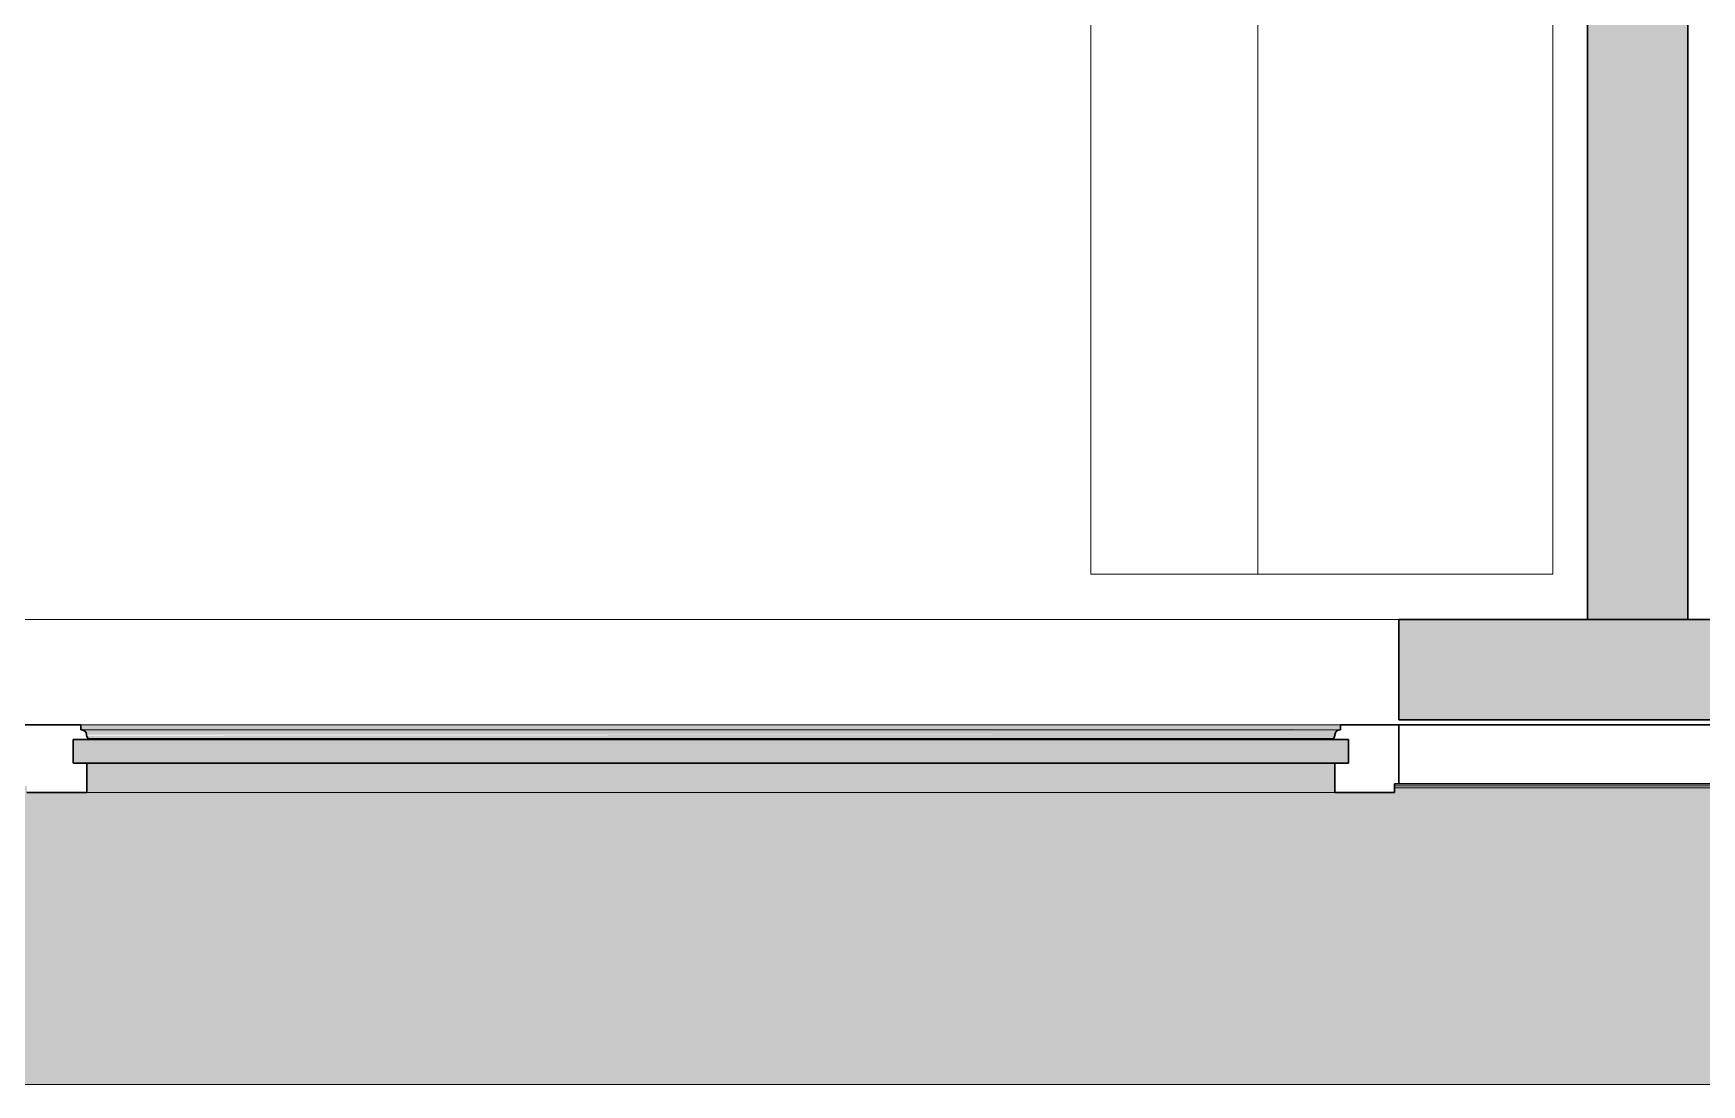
# Model space of a CAD drawing. Header units: millimetres. Extents: x 155927 to 295199, y -4084 to 97293.
# Drawn here: x 163170 to 164867, y 8897 to 9966 of the extents above; entities that cross this region are included whole.
import ezdxf

# ---------------------------------------------------------------- set-up
doc = ezdxf.new("R2010")
doc.units = ezdxf.units.MM
doc.header["$MEASUREMENT"] = 0
for name, color, linetype, lineweight in [('A-GLAZ', 7, 'CONTINUOUS', 9), ('A-WALL-PATT', 7, 'CONTINUOUS', 9), ('I-FURN', 8, 'CONTINUOUS', 9), ('I-WALL', 7, 'CONTINUOUS', 9)]:
    doc.layers.add(name, color=color, linetype=linetype, lineweight=lineweight)

msp = doc.modelspace()

# ---------------------------------------------------------------- hatches: boundary and pattern name
at = {"layer": 'A-GLAZ'}
for points in [[(164340.5, 9257.5), (164499.6, 9258.3), (164499.6, 9262.5), (163218, 9262.5), (163218, 9257.5), (163740.2, 9257.5)], [(164493.8, 9252.6), (164495.6, 9256.2), (164495.8, 9257.5), (163220.9, 9257), (163223.6, 9253.9), (163224.3, 9252.6), (164493.4, 9252.6)], [(164340.5, 9248.6), (164492.4, 9248.6), (164493.6, 9252.6), (163224, 9251.5), (163225.3, 9248.6), (163740.2, 9248.6)], [(164340.5, 9223.6), (164507.6, 9223.6), (164507.6, 9247.5), (163210.1, 9247.5), (163210.1, 9223.6), (163740.2, 9223.6)], [(164492.4, 9247.5), (164492.4, 9248.6), (164340.5, 9247.5)], [(164340.5, 9193.6), (164493.6, 9193.6), (164493.6, 9223.6), (163224, 9223.6), (163224, 9193.6), (163740.2, 9193.6)], [(175042.8, 8896.6), (175042.8, 8933.6), (174942.8, 8933.6), (174942.8, 9198.3), (174938.5, 9198.3), (174938.5, 9193.6), (173547.2, 9193.6), (173547.2, 9198.3), (172342.5, 9198.3), (172342.5, 9193.6), (170951.2, 9193.6), (170951.2, 9198.3), (169746.5, 9198.3), (169746.5, 9193.6), (168355.2, 9193.6), (168355.2, 9198.3), (167150.5, 9198.3), (167150.5, 9193.6), (165759.2, 9193.6), (165759.2, 9198.3), (164554.5, 9198.3), (164554.5, 9193.6), (163163.2, 9193.6), (163163.2, 9198.3), (163158.8, 9198.3), (163158.8, 8896.6), (174942.8, 8896.6)]]:
    msp.add_hatch(color=256, dxfattribs=at).paths.add_polyline_path(points, flags=0)
h = msp.add_hatch(color=256, dxfattribs=at)
h.paths.add_polyline_path([(173606.4, 9255.8), (173603.6, 9257.5), (173604.9, 9256.4), (173606, 9255.9)], flags=0)
h.paths.add_polyline_path([(171010.4, 9255.8), (171007.6, 9257.5), (171008.9, 9256.4), (171010, 9255.9)], flags=0)
h.paths.add_polyline_path([(168414.4, 9255.8), (168411.6, 9257.5), (168412.9, 9256.4), (168414, 9255.9)], flags=0)
h.paths.add_polyline_path([(165818.4, 9255.8), (165815.6, 9257.5), (165816.9, 9256.4), (165818, 9255.9)], flags=0)
h.paths.add_polyline_path([(163222.4, 9255.8), (163219.6, 9257.5), (163220.9, 9256.4), (163222, 9255.9)], flags=0)
h = msp.add_hatch(color=256, dxfattribs=at)
h.paths.add_polyline_path([(174942.8, 9198.3), (174942.8, 9200.4), (174938.5, 9200.4), (174938.5, 9198.3)], flags=0)
h.paths.add_polyline_path([(173345.7, 9198.3), (173547.2, 9198.3), (173547.2, 9200.4), (172342.5, 9200.4), (172342.5, 9198.3), (172745.3, 9198.3)], flags=0)
h.paths.add_polyline_path([(170944.3, 9198.3), (170951.2, 9198.3), (170951.2, 9200.4), (169746.5, 9200.4), (169746.5, 9198.3), (169756.2, 9198.3)], flags=0)
h.paths.add_polyline_path([(168345.5, 9198.3), (168355.2, 9198.3), (168355.2, 9200.4), (167150.5, 9200.4), (167150.5, 9198.3), (167942.6, 9198.3)], flags=0)
h.paths.add_polyline_path([(165759.2, 9198.3), (165759.2, 9200.4), (164554.5, 9200.4), (164554.5, 9198.3), (165749.5, 9198.3)], flags=0)
h.paths.add_polyline_path([(163158.8, 9198.3), (163163.2, 9198.3), (163163.2, 9200.4), (163158.8, 9200.4)], flags=0)
at = {"layer": 'A-WALL-PATT'}
for points in [[(164750.8, 9369.6), (164852.8, 9369.6), (164852.8, 13505.6), (164750.8, 13505.6), (164750.8, 9692.7)], [(165754.8, 9267.6), (165754.8, 9369.6), (164558.8, 9369.6), (164558.8, 9267.6), (165541.2, 9267.6)]]:
    msp.add_hatch(color=256, dxfattribs=at).paths.add_polyline_path(points, flags=0)

# ---------------------------------------------------------------- linework, layer by layer
at = {"layer": 'A-GLAZ', "lineweight": 30}
for p, q in [((163218, 9262.5), (163158.8, 9262.5)), ((163218, 9257.5), (163218, 9262.5)), ((163219.6, 9257.5), (163218, 9257.5)), ((164499.6, 9257.5), (164498.1, 9257.5)), ((164499.6, 9262.5), (164499.6, 9257.5)), ((164558.8, 9262.5), (164499.6, 9262.5)), ((165754.8, 9262.5), (164558.8, 9262.5)), ((164558.8, 9262.5), (164558.8, 9202.6)), ((164558.8, 9202.6), (164558.8, 9262.5)), ((164507.6, 9247.5), (163210.1, 9247.5)), ((163210.1, 9247.5), (163210.1, 9223.6)), ((163210.1, 9223.6), (163210.1, 9247.5)), ((163210.1, 9247.5), (163225.3, 9247.5)), ((163225.3, 9247.5), (163225.3, 9248.6)), ((164492.4, 9248.6), (164492.4, 9247.5)), ((164492.4, 9247.5), (164507.6, 9247.5)), ((164507.6, 9223.6), (164507.6, 9247.5)), ((164507.6, 9247.5), (164507.6, 9223.6)), ((163210.1, 9223.6), (164507.6, 9223.6)), ((163224, 9223.6), (163210.1, 9223.6)), ((163224, 9193.6), (163224, 9223.6)), ((164507.6, 9223.6), (164493.6, 9223.6)), ((164493.6, 9223.6), (164493.6, 9193.6)), ((164554.5, 9193.6), (164554.5, 9202.6)), ((164554.5, 9202.6), (164558.8, 9202.6)), ((164558.8, 9202.6), (165754.8, 9202.6)), ((163163.2, 9193.6), (163224, 9193.6)), ((164493.6, 9193.6), (164554.5, 9193.6))]:
    msp.add_line(p, q, dxfattribs=at)
at = {"layer": 'A-GLAZ'}
for p, q in [((164499.6, 9262.5), (163218, 9262.5)), ((163218, 9257.5), (163219.6, 9257.5)), ((163219.6, 9257.5), (164498.1, 9257.5)), ((164498.1, 9257.5), (164499.6, 9257.5)), ((163225.3, 9248.6), (164492.4, 9248.6)), ((164554.5, 9200.4), (165759.2, 9200.4)), ((164554.5, 9198.3), (165759.2, 9198.3)), ((163224, 9193.6), (164493.6, 9193.6)), ((163158.8, 8896.6), (175042.8, 8896.6))]:
    msp.add_line(p, q, dxfattribs=at)
at = {"layer": 'A-GLAZ', "lineweight": 30}
for centre, radius, start, end in [((163218.5, 9252.2), 5.36, 3.4261, 78.0476), ((163231.2, 9253), 7.4, 183.4261, 216.5739), ((164486.5, 9253), 7.4, 323.4261, 356.5739), ((164499.2, 9252.2), 5.36, 101.9524, 176.5739)]:
    msp.add_arc(centre, radius, start, end, dxfattribs=at)
at = {"layer": 'A-GLAZ'}
for points, knots in [([(163222, 9256.2), (163221.9, 9256.4), (163221.5, 9256.7), (163220.7, 9257.2), (163220, 9257.4), (163219.6, 9257.5)], [-0.4, -0.4, -0.4, -0.4, -0.3, -0.2, 0, 0, 0, 0]), ([(163223.8, 9252.6), (163223.8, 9253), (163223.7, 9253.7), (163223.3, 9254.6), (163223.1, 9255), (163223, 9255.2)], [-1, -1, -1, -1, -0.8, -0.7, -0.6, -0.6, -0.6, -0.6]), ([(164494.7, 9255.2), (164494.6, 9255), (164494.4, 9254.6), (164494, 9253.7), (164493.9, 9253), (164493.8, 9252.6)], [0.6, 0.6, 0.6, 0.6, 0.7, 0.8, 1, 1, 1, 1]), ([(164498.1, 9257.5), (164497.6, 9257.4), (164497, 9257.2), (164496.2, 9256.7), (164495.8, 9256.4), (164495.6, 9256.2)], [0, 0, 0, 0, 0.2, 0.3, 0.4, 0.4, 0.4, 0.4])]:
    msp.add_open_spline(points, degree=3, knots=knots, dxfattribs=at)
for points in [[(163225.3, 9248.6), (163225, 9249), (163224.7, 9249.4), (163224.5, 9249.8)], [(164493.1, 9249.8), (164492.9, 9249.4), (164492.7, 9249), (164492.4, 9248.6)]]:
    msp.add_open_spline(points, degree=3, dxfattribs=at)
at = {"layer": 'I-FURN'}
for p, q in [((164245.5, 10215.7), (164245.5, 9415.7)), ((164415.5, 10215.7), (164415.5, 9415.7)), ((164715.5, 9415.7), (164715.5, 10215.7)), ((164245.5, 9415.7), (164415.5, 9415.7)), ((164415.5, 9415.7), (164715.5, 9415.7))]:
    msp.add_line(p, q, dxfattribs=at)
at = {"layer": 'I-WALL', "lineweight": 30}
for p, q in [((164750.8, 13505.6), (164750.8, 9369.6)), ((164852.8, 9369.6), (164852.8, 13505.6)), ((165754.8, 9369.6), (164558.8, 9369.6)), ((164558.8, 9369.6), (164558.8, 9267.6)), ((164750.8, 9369.6), (164852.8, 9369.6)), ((164558.8, 9267.6), (165754.8, 9267.6))]:
    msp.add_line(p, q, dxfattribs=at)
at = {"layer": 'I-WALL'}
msp.add_line((163158.8, 9369.6), (164558.8, 9369.6), dxfattribs=at)

doc.saveas('drawing.dxf')
